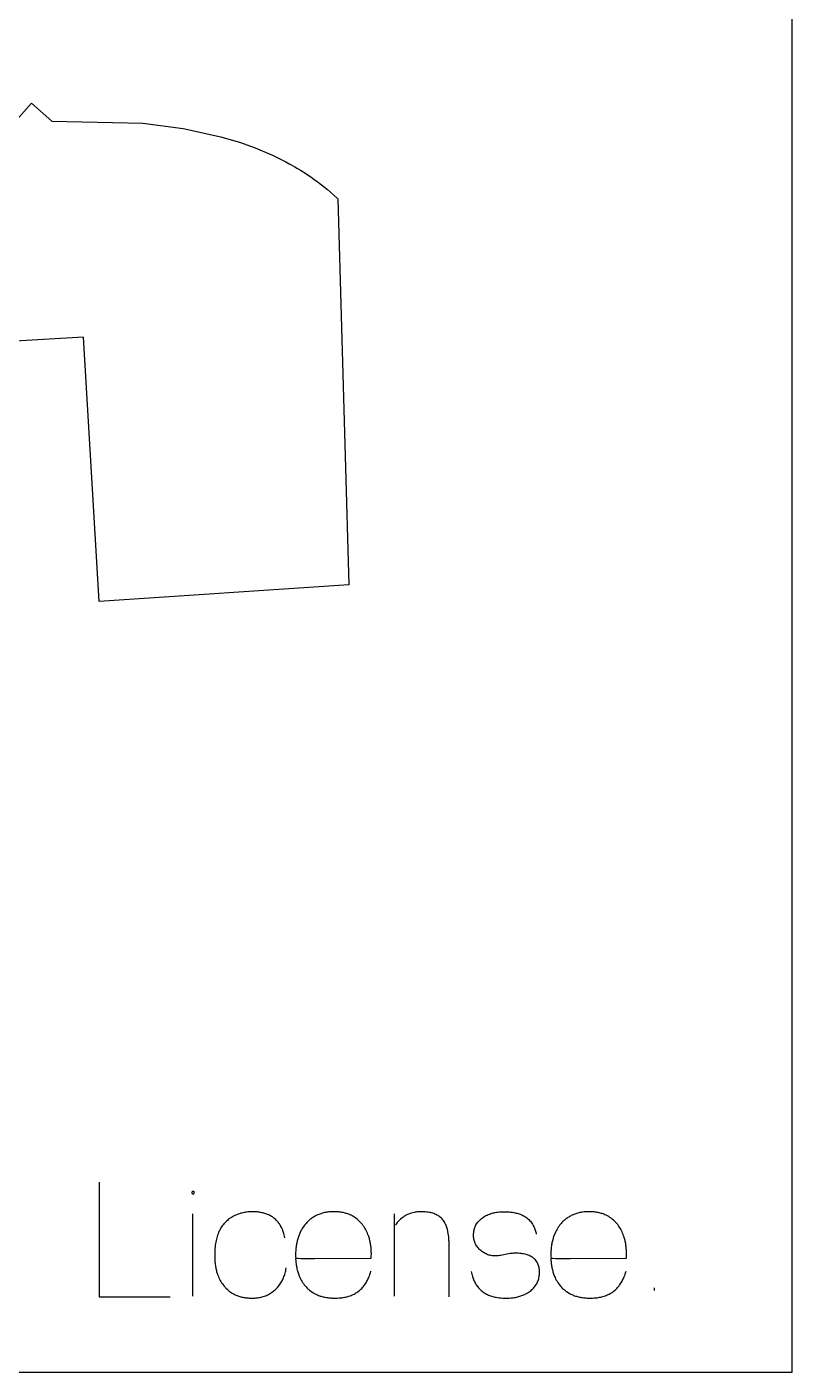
# Model space of a CAD drawing. Extents: x -180 to 180, y -71 to 71.
# Drawn here: x 159.79 to 179.91, y -70.86 to -35.47 of the extents above; entities that cross this region are included whole.
import ezdxf

# ---------------------------------------------------------------- set-up
doc = ezdxf.new("R2010")
doc.units = 0
doc.header["$MEASUREMENT"] = 0
doc.layers.get('0').update_dxf_attribs({"linetype": 'CONTINUOUS'})

msp = doc.modelspace()

# ---------------------------------------------------------------- linework, layer by layer
for p, q in [((179.908, -70.859), (179.908, 70.859)), ((159.446, -38.009), (159.916, -37.481)), ((159.916, -37.481), (160.444, -37.951)), ((160.444, -37.951), (162.841, -38.005)), ((162.841, -38.005), (163.903, -38.145)), ((163.903, -38.145), (164.887, -38.361)), ((164.887, -38.361), (165.346, -38.498)), ((165.346, -38.498), (165.377, -38.508)), ((165.377, -38.508), (165.791, -38.656)), ((165.791, -38.656), (166.203, -38.829)), ((166.203, -38.829), (166.229, -38.841)), ((166.229, -38.841), (166.405, -38.925)), ((166.405, -38.925), (166.596, -39.022)), ((166.596, -39.022), (166.705, -39.081)), ((166.705, -39.081), (166.838, -39.156)), ((166.838, -39.156), (166.903, -39.195)), ((166.903, -39.195), (166.985, -39.244)), ((166.985, -39.244), (167.098, -39.315)), ((167.098, -39.315), (167.161, -39.357)), ((167.161, -39.357), (167.229, -39.402)), ((167.229, -39.402), (167.288, -39.443)), ((167.288, -39.443), (167.346, -39.484)), ((167.346, -39.484), (167.411, -39.531)), ((167.411, -39.531), (167.453, -39.562)), ((167.453, -39.562), (167.536, -39.625)), ((167.536, -39.625), (167.617, -39.689)), ((167.617, -39.689), (167.697, -39.754)), ((167.697, -39.754), (167.775, -39.821)), ((167.775, -39.821), (167.853, -39.888)), ((167.853, -39.888), (167.966, -39.992)), ((167.966, -39.992), (168.258, -50.153)), ((161.281, -43.631), (146.938, -44.468)), ((161.69, -50.591), (161.281, -43.631)), ((168.258, -50.153), (161.69, -50.591)), ((161.692, -65.859), (161.692, -68.877)), ((164.155, -66.104), (164.131, -66.123)), ((164.131, -66.123), (164.131, -66.154)), ((164.131, -66.154), (164.155, -66.172)), ((164.184, -66.111), (164.155, -66.104)), ((164.155, -66.172), (164.184, -66.166)), ((164.198, -66.138), (164.184, -66.111)), ((164.184, -66.166), (164.198, -66.138)), ((164.152, -68.859), (164.152, -66.698)), ((165.061, -66.867), (165.037, -66.888)), ((165.086, -66.846), (165.061, -66.867)), ((165.112, -66.826), (165.086, -66.846)), ((165.139, -66.808), (165.112, -66.826)), ((165.167, -66.79), (165.139, -66.808)), ((165.196, -66.773), (165.167, -66.79)), ((165.226, -66.757), (165.196, -66.773)), ((165.256, -66.742), (165.226, -66.757)), ((165.287, -66.728), (165.256, -66.742)), ((165.317, -66.715), (165.287, -66.728)), ((165.349, -66.703), (165.317, -66.715)), ((165.38, -66.692), (165.349, -66.703)), ((165.412, -66.682), (165.38, -66.692)), ((165.444, -66.674), (165.412, -66.682)), ((165.476, -66.666), (165.444, -66.674)), ((165.509, -66.659), (165.476, -66.666)), ((165.542, -66.653), (165.509, -66.659)), ((165.576, -66.649), (165.542, -66.653)), ((165.609, -66.645), (165.576, -66.649)), ((165.643, -66.642), (165.609, -66.645)), ((165.678, -66.641), (165.643, -66.642)), ((165.712, -66.64), (165.678, -66.641)), ((165.757, -66.641), (165.712, -66.64)), ((165.801, -66.643), (165.757, -66.641)), ((165.844, -66.646), (165.801, -66.643)), ((165.875, -66.65), (165.844, -66.646)), ((165.906, -66.654), (165.875, -66.65)), ((165.936, -66.659), (165.906, -66.654)), ((165.965, -66.665), (165.936, -66.659)), ((165.994, -66.671), (165.965, -66.665)), ((166.022, -66.678), (165.994, -66.671)), ((166.049, -66.686), (166.022, -66.678)), ((166.076, -66.695), (166.049, -66.686)), ((166.102, -66.704), (166.076, -66.695)), ((166.127, -66.714), (166.102, -66.704)), ((166.152, -66.725), (166.127, -66.714)), ((166.176, -66.737), (166.152, -66.725)), ((166.199, -66.75), (166.176, -66.737)), ((166.222, -66.763), (166.199, -66.75)), ((166.244, -66.777), (166.222, -66.763)), ((166.266, -66.792), (166.244, -66.777)), ((166.286, -66.807), (166.266, -66.792)), ((166.306, -66.823), (166.286, -66.807)), ((166.326, -66.84), (166.306, -66.823)), ((166.345, -66.858), (166.326, -66.84)), ((166.363, -66.877), (166.345, -66.858)), ((166.38, -66.896), (166.363, -66.877)), ((167.203, -66.872), (167.184, -66.89)), ((167.222, -66.855), (167.203, -66.872)), ((167.242, -66.838), (167.222, -66.855)), ((167.263, -66.823), (167.242, -66.838)), ((167.283, -66.807), (167.263, -66.823)), ((167.305, -66.793), (167.283, -66.807)), ((167.326, -66.779), (167.305, -66.793)), ((167.348, -66.766), (167.326, -66.779)), ((167.371, -66.753), (167.348, -66.766)), ((167.394, -66.741), (167.371, -66.753)), ((167.417, -66.73), (167.394, -66.741)), ((167.441, -66.72), (167.417, -66.73)), ((167.465, -66.71), (167.441, -66.72)), ((167.49, -66.701), (167.465, -66.71)), ((167.515, -66.692), (167.49, -66.701)), ((167.54, -66.684), (167.515, -66.692)), ((167.566, -66.677), (167.54, -66.684)), ((167.593, -66.67), (167.566, -66.677)), ((167.619, -66.664), (167.593, -66.67)), ((167.647, -66.659), (167.619, -66.664)), ((167.674, -66.654), (167.647, -66.659)), ((167.702, -66.65), (167.674, -66.654)), ((167.731, -66.647), (167.702, -66.65)), ((167.76, -66.644), (167.731, -66.647)), ((167.789, -66.642), (167.76, -66.644)), ((167.819, -66.641), (167.789, -66.642)), ((167.849, -66.64), (167.819, -66.641)), ((167.879, -66.64), (167.849, -66.64)), ((167.909, -66.641), (167.879, -66.64)), ((167.938, -66.642), (167.909, -66.641)), ((167.966, -66.644), (167.938, -66.642)), ((167.995, -66.647), (167.966, -66.644)), ((168.022, -66.65), (167.995, -66.647)), ((168.05, -66.654), (168.022, -66.65)), ((168.077, -66.659), (168.05, -66.654)), ((168.103, -66.664), (168.077, -66.659)), ((168.129, -66.67), (168.103, -66.664)), ((168.155, -66.676), (168.129, -66.67)), ((168.18, -66.683), (168.155, -66.676)), ((168.205, -66.691), (168.18, -66.683)), ((168.23, -66.699), (168.205, -66.691)), ((168.254, -66.708), (168.23, -66.699)), ((168.277, -66.718), (168.254, -66.708)), ((168.312, -66.734), (168.277, -66.718)), ((168.346, -66.751), (168.312, -66.734)), ((168.379, -66.769), (168.346, -66.751)), ((168.41, -66.79), (168.379, -66.769)), ((168.441, -66.811), (168.41, -66.79)), ((168.471, -66.834), (168.441, -66.811)), ((168.5, -66.859), (168.471, -66.834)), ((168.519, -66.876), (168.5, -66.859)), ((168.537, -66.893), (168.519, -66.876)), ((169.455, -68.859), (169.454, -66.698)), ((169.589, -66.86), (169.563, -66.888)), ((169.616, -66.835), (169.589, -66.86)), ((169.644, -66.811), (169.616, -66.835)), ((169.673, -66.788), (169.644, -66.811)), ((169.703, -66.767), (169.673, -66.788)), ((169.734, -66.748), (169.703, -66.767)), ((169.766, -66.731), (169.734, -66.748)), ((169.798, -66.714), (169.766, -66.731)), ((169.832, -66.7), (169.798, -66.714)), ((169.866, -66.687), (169.832, -66.7)), ((169.902, -66.676), (169.866, -66.687)), ((169.938, -66.666), (169.902, -66.676)), ((169.975, -66.658), (169.938, -66.666)), ((170, -66.653), (169.975, -66.658)), ((170.025, -66.649), (170, -66.653)), ((170.051, -66.646), (170.025, -66.649)), ((170.078, -66.644), (170.051, -66.646)), ((170.105, -66.642), (170.078, -66.644)), ((170.132, -66.641), (170.105, -66.642)), ((170.159, -66.64), (170.132, -66.641)), ((170.185, -66.641), (170.159, -66.64)), ((170.224, -66.642), (170.185, -66.641)), ((170.261, -66.644), (170.224, -66.642)), ((170.297, -66.648), (170.261, -66.644)), ((170.332, -66.652), (170.297, -66.648)), ((170.365, -66.658), (170.332, -66.652)), ((170.398, -66.664), (170.365, -66.658)), ((170.43, -66.672), (170.398, -66.664)), ((170.46, -66.681), (170.43, -66.672)), ((170.49, -66.691), (170.46, -66.681)), ((170.518, -66.702), (170.49, -66.691)), ((170.545, -66.714), (170.518, -66.702)), ((170.571, -66.727), (170.545, -66.714)), ((170.6, -66.743), (170.571, -66.727)), ((170.624, -66.759), (170.6, -66.743)), ((170.646, -66.775), (170.624, -66.759)), ((170.668, -66.793), (170.646, -66.775)), ((170.688, -66.812), (170.668, -66.793)), ((170.707, -66.831), (170.688, -66.812)), ((170.725, -66.852), (170.707, -66.831)), ((170.742, -66.874), (170.725, -66.852)), ((170.759, -66.899), (170.742, -66.874)), ((171.66, -66.897), (171.678, -66.878)), ((171.678, -66.878), (171.696, -66.859)), ((171.696, -66.859), (171.715, -66.841)), ((171.715, -66.841), (171.736, -66.823)), ((171.736, -66.823), (171.758, -66.806)), ((171.758, -66.806), (171.781, -66.79)), ((171.781, -66.79), (171.802, -66.776)), ((171.802, -66.776), (171.83, -66.759)), ((171.83, -66.759), (171.859, -66.743)), ((171.859, -66.743), (171.889, -66.728)), ((171.889, -66.728), (171.92, -66.715)), ((171.92, -66.715), (171.951, -66.703)), ((171.951, -66.703), (171.975, -66.694)), ((171.975, -66.694), (171.999, -66.686)), ((171.999, -66.686), (172.024, -66.679)), ((172.024, -66.679), (172.05, -66.672)), ((172.05, -66.672), (172.076, -66.666)), ((172.076, -66.666), (172.102, -66.661)), ((172.102, -66.661), (172.138, -66.654)), ((172.138, -66.654), (172.175, -66.649)), ((172.175, -66.649), (172.212, -66.645)), ((172.212, -66.645), (172.251, -66.643)), ((172.251, -66.643), (172.29, -66.641)), ((172.29, -66.641), (172.33, -66.64)), ((172.33, -66.64), (172.377, -66.641)), ((172.377, -66.641), (172.422, -66.643)), ((172.422, -66.643), (172.466, -66.646)), ((172.466, -66.646), (172.509, -66.65)), ((172.509, -66.65), (172.55, -66.655)), ((172.55, -66.655), (172.591, -66.662)), ((172.591, -66.662), (172.62, -66.668)), ((172.62, -66.668), (172.649, -66.674)), ((172.649, -66.674), (172.676, -66.681)), ((172.676, -66.681), (172.704, -66.689)), ((172.704, -66.689), (172.73, -66.697)), ((172.73, -66.697), (172.756, -66.706)), ((172.756, -66.706), (172.781, -66.716)), ((172.781, -66.716), (172.805, -66.726)), ((172.805, -66.726), (172.829, -66.737)), ((172.829, -66.737), (172.852, -66.749)), ((172.852, -66.749), (172.881, -66.766)), ((172.881, -66.766), (172.909, -66.784)), ((172.909, -66.784), (172.936, -66.803)), ((172.936, -66.803), (172.961, -66.823)), ((172.961, -66.823), (172.985, -66.844)), ((172.985, -66.844), (173.008, -66.867)), ((173.008, -66.867), (173.03, -66.891)), ((173.912, -66.872), (173.893, -66.89)), ((173.932, -66.855), (173.912, -66.872)), ((173.951, -66.838), (173.932, -66.855)), ((173.972, -66.823), (173.951, -66.838)), ((173.993, -66.807), (173.972, -66.823)), ((174.014, -66.793), (173.993, -66.807)), ((174.035, -66.779), (174.014, -66.793)), ((174.057, -66.766), (174.035, -66.779)), ((174.08, -66.753), (174.057, -66.766)), ((174.103, -66.741), (174.08, -66.753)), ((174.126, -66.73), (174.103, -66.741)), ((174.15, -66.72), (174.126, -66.73)), ((174.174, -66.71), (174.15, -66.72)), ((174.199, -66.701), (174.174, -66.71)), ((174.224, -66.692), (174.199, -66.701)), ((174.249, -66.684), (174.224, -66.692)), ((174.275, -66.677), (174.249, -66.684)), ((174.302, -66.67), (174.275, -66.677)), ((174.328, -66.664), (174.302, -66.67)), ((174.356, -66.659), (174.328, -66.664)), ((174.383, -66.654), (174.356, -66.659)), ((174.411, -66.65), (174.383, -66.654)), ((174.44, -66.647), (174.411, -66.65)), ((174.469, -66.644), (174.44, -66.647)), ((174.498, -66.642), (174.469, -66.644)), ((174.528, -66.641), (174.498, -66.642)), ((174.558, -66.64), (174.528, -66.641)), ((174.588, -66.64), (174.558, -66.64)), ((174.618, -66.641), (174.588, -66.64)), ((174.647, -66.642), (174.618, -66.641)), ((174.675, -66.644), (174.647, -66.642)), ((174.704, -66.647), (174.675, -66.644)), ((174.731, -66.65), (174.704, -66.647)), ((174.759, -66.654), (174.731, -66.65)), ((174.786, -66.659), (174.759, -66.654)), ((174.812, -66.664), (174.786, -66.659)), ((174.838, -66.67), (174.812, -66.664)), ((174.864, -66.676), (174.838, -66.67)), ((174.889, -66.683), (174.864, -66.676)), ((174.914, -66.691), (174.889, -66.683)), ((174.939, -66.699), (174.914, -66.691)), ((174.963, -66.708), (174.939, -66.699)), ((174.986, -66.718), (174.963, -66.708)), ((175.021, -66.734), (174.986, -66.718)), ((175.055, -66.751), (175.021, -66.734)), ((175.088, -66.769), (175.055, -66.751)), ((175.119, -66.79), (175.088, -66.769)), ((175.15, -66.811), (175.119, -66.79)), ((175.18, -66.834), (175.15, -66.811)), ((175.209, -66.859), (175.18, -66.834)), ((175.228, -66.876), (175.209, -66.859)), ((175.247, -66.893), (175.228, -66.876)), ((164.818, -67.222), (164.805, -67.256)), ((164.831, -67.188), (164.818, -67.222)), ((164.841, -67.164), (164.831, -67.188)), ((164.852, -67.141), (164.841, -67.164)), ((164.864, -67.118), (164.852, -67.141)), ((164.876, -67.095), (164.864, -67.118)), ((164.893, -67.066), (164.876, -67.095)), ((164.911, -67.038), (164.893, -67.066)), ((164.929, -67.01), (164.911, -67.038)), ((164.949, -66.984), (164.929, -67.01)), ((164.97, -66.959), (164.949, -66.984)), ((164.991, -66.934), (164.97, -66.959)), ((165.014, -66.911), (164.991, -66.934)), ((165.037, -66.888), (165.014, -66.911)), ((166.397, -66.916), (166.38, -66.896)), ((166.413, -66.937), (166.397, -66.916)), ((166.429, -66.958), (166.413, -66.937)), ((166.444, -66.981), (166.429, -66.958)), ((166.458, -67.004), (166.444, -66.981)), ((166.471, -67.027), (166.458, -67.004)), ((166.484, -67.052), (166.471, -67.027)), ((166.496, -67.077), (166.484, -67.052)), ((166.508, -67.103), (166.496, -67.077)), ((166.519, -67.13), (166.508, -67.103)), ((166.529, -67.158), (166.519, -67.13)), ((166.539, -67.186), (166.529, -67.158)), ((166.548, -67.215), (166.539, -67.186)), ((166.556, -67.245), (166.548, -67.215)), ((166.957, -67.227), (166.947, -67.251)), ((166.967, -67.203), (166.957, -67.227)), ((166.978, -67.18), (166.967, -67.203)), ((166.995, -67.146), (166.978, -67.18)), ((167.013, -67.113), (166.995, -67.146)), ((167.032, -67.08), (167.013, -67.113)), ((167.052, -67.049), (167.032, -67.08)), ((167.073, -67.018), (167.052, -67.049)), ((167.096, -66.988), (167.073, -67.018)), ((167.112, -66.968), (167.096, -66.988)), ((167.129, -66.947), (167.112, -66.968)), ((167.147, -66.927), (167.129, -66.947)), ((167.165, -66.908), (167.147, -66.927)), ((167.184, -66.89), (167.165, -66.908)), ((168.555, -66.912), (168.537, -66.893)), ((168.573, -66.931), (168.555, -66.912)), ((168.59, -66.95), (168.573, -66.931)), ((168.614, -66.98), (168.59, -66.95)), ((168.636, -67.009), (168.614, -66.98)), ((168.657, -67.039), (168.636, -67.009)), ((168.676, -67.07), (168.657, -67.039)), ((168.695, -67.101), (168.676, -67.07)), ((168.712, -67.133), (168.695, -67.101)), ((168.728, -67.167), (168.712, -67.133)), ((168.744, -67.2), (168.728, -67.167)), ((168.758, -67.235), (168.744, -67.2)), ((169.497, -66.968), (169.481, -66.99)), ((169.512, -66.947), (169.497, -66.968)), ((169.529, -66.926), (169.512, -66.947)), ((169.545, -66.907), (169.529, -66.926)), ((169.563, -66.888), (169.545, -66.907)), ((170.776, -66.926), (170.759, -66.899)), ((170.791, -66.955), (170.776, -66.926)), ((170.802, -66.978), (170.791, -66.955)), ((170.812, -67.002), (170.802, -66.978)), ((170.822, -67.028), (170.812, -67.002)), ((170.831, -67.054), (170.822, -67.028)), ((170.839, -67.081), (170.831, -67.054)), ((170.847, -67.11), (170.839, -67.081)), ((170.854, -67.139), (170.847, -67.11)), ((170.861, -67.169), (170.854, -67.139)), ((170.868, -67.212), (170.861, -67.169)), ((170.875, -67.256), (170.868, -67.212)), ((171.535, -67.244), (171.536, -67.215)), ((171.536, -67.215), (171.538, -67.188)), ((171.538, -67.188), (171.542, -67.161)), ((171.542, -67.161), (171.547, -67.134)), ((171.547, -67.134), (171.552, -67.109)), ((171.552, -67.109), (171.559, -67.083)), ((171.559, -67.083), (171.567, -67.059)), ((171.567, -67.059), (171.576, -67.035)), ((171.576, -67.035), (171.587, -67.011)), ((171.587, -67.011), (171.598, -66.989)), ((171.598, -66.989), (171.615, -66.959)), ((171.615, -66.959), (171.629, -66.938)), ((171.629, -66.938), (171.644, -66.917)), ((171.644, -66.917), (171.66, -66.897)), ((173.03, -66.891), (173.05, -66.916)), ((173.05, -66.916), (173.069, -66.942)), ((173.069, -66.942), (173.087, -66.969)), ((173.087, -66.969), (173.104, -66.998)), ((173.104, -66.998), (173.119, -67.028)), ((173.119, -67.028), (173.129, -67.051)), ((173.129, -67.051), (173.139, -67.075)), ((173.139, -67.075), (173.148, -67.099)), ((173.148, -67.099), (173.157, -67.124)), ((173.157, -67.124), (173.164, -67.15)), ((173.164, -67.15), (173.171, -67.177)), ((173.171, -67.177), (173.178, -67.204)), ((173.178, -67.204), (173.183, -67.232)), ((173.666, -67.227), (173.657, -67.251)), ((173.676, -67.203), (173.666, -67.227)), ((173.687, -67.18), (173.676, -67.203)), ((173.704, -67.146), (173.687, -67.18)), ((173.722, -67.113), (173.704, -67.146)), ((173.741, -67.08), (173.722, -67.113)), ((173.761, -67.049), (173.741, -67.08)), ((173.783, -67.018), (173.761, -67.049)), ((173.805, -66.988), (173.783, -67.018)), ((173.821, -66.968), (173.805, -66.988)), ((173.838, -66.947), (173.821, -66.968)), ((173.856, -66.927), (173.838, -66.947)), ((173.874, -66.908), (173.856, -66.927)), ((173.893, -66.89), (173.874, -66.908)), ((175.265, -66.912), (175.247, -66.893)), ((175.282, -66.931), (175.265, -66.912)), ((175.299, -66.95), (175.282, -66.931)), ((175.323, -66.98), (175.299, -66.95)), ((175.345, -67.009), (175.323, -66.98)), ((175.366, -67.039), (175.345, -67.009)), ((175.385, -67.07), (175.366, -67.039)), ((175.404, -67.101), (175.385, -67.07)), ((175.421, -67.133), (175.404, -67.101)), ((175.437, -67.167), (175.421, -67.133)), ((175.453, -67.2), (175.437, -67.167)), ((175.467, -67.235), (175.453, -67.2)), ((164.739, -67.562), (164.735, -67.605)), ((164.744, -67.52), (164.739, -67.562)), ((164.75, -67.48), (164.744, -67.52)), ((164.757, -67.44), (164.75, -67.48)), ((164.765, -67.401), (164.757, -67.44)), ((164.774, -67.363), (164.765, -67.401)), ((164.783, -67.326), (164.774, -67.363)), ((164.794, -67.291), (164.783, -67.326)), ((164.805, -67.256), (164.794, -67.291)), ((166.566, -67.286), (166.556, -67.245)), ((166.575, -67.328), (166.566, -67.286)), ((166.869, -67.569), (166.865, -67.598)), ((166.873, -67.54), (166.869, -67.569)), ((166.877, -67.512), (166.873, -67.54)), ((166.882, -67.484), (166.877, -67.512)), ((166.887, -67.457), (166.882, -67.484)), ((166.893, -67.43), (166.887, -67.457)), ((166.899, -67.403), (166.893, -67.43)), ((166.906, -67.377), (166.899, -67.403)), ((166.913, -67.351), (166.906, -67.377)), ((166.921, -67.325), (166.913, -67.351)), ((166.929, -67.3), (166.921, -67.325)), ((166.938, -67.275), (166.929, -67.3)), ((166.947, -67.251), (166.938, -67.275)), ((168.771, -67.271), (168.758, -67.235)), ((168.779, -67.295), (168.771, -67.271)), ((168.787, -67.319), (168.779, -67.295)), ((168.794, -67.344), (168.787, -67.319)), ((168.801, -67.37), (168.794, -67.344)), ((168.807, -67.395), (168.801, -67.37)), ((168.813, -67.421), (168.807, -67.395)), ((168.819, -67.448), (168.813, -67.421)), ((168.824, -67.474), (168.819, -67.448)), ((168.828, -67.501), (168.824, -67.474)), ((168.832, -67.529), (168.828, -67.501)), ((168.835, -67.557), (168.832, -67.529)), ((168.839, -67.585), (168.835, -67.557)), ((168.841, -67.613), (168.839, -67.585)), ((170.88, -67.302), (170.875, -67.256)), ((170.885, -67.35), (170.88, -67.302)), ((170.888, -67.4), (170.885, -67.35)), ((170.889, -67.425), (170.888, -67.4)), ((170.89, -67.451), (170.889, -67.425)), ((170.891, -67.478), (170.89, -67.451)), ((170.891, -67.505), (170.891, -67.478)), ((170.892, -68.877), (170.891, -67.505)), ((171.535, -67.277), (171.535, -67.244)), ((171.536, -67.305), (171.535, -67.277)), ((171.539, -67.333), (171.536, -67.305)), ((171.543, -67.36), (171.539, -67.333)), ((171.549, -67.386), (171.543, -67.36)), ((171.556, -67.412), (171.549, -67.386)), ((171.564, -67.438), (171.556, -67.412)), ((171.574, -67.463), (171.564, -67.438)), ((171.585, -67.487), (171.574, -67.463)), ((171.598, -67.511), (171.585, -67.487)), ((171.612, -67.534), (171.598, -67.511)), ((171.627, -67.557), (171.612, -67.534)), ((171.644, -67.579), (171.627, -67.557)), ((171.662, -67.6), (171.644, -67.579)), ((173.578, -67.569), (173.575, -67.598)), ((173.582, -67.54), (173.578, -67.569)), ((173.586, -67.512), (173.582, -67.54)), ((173.591, -67.484), (173.586, -67.512)), ((173.596, -67.457), (173.591, -67.484)), ((173.602, -67.43), (173.596, -67.457)), ((173.609, -67.403), (173.602, -67.43)), ((173.615, -67.377), (173.609, -67.403)), ((173.623, -67.351), (173.615, -67.377)), ((173.63, -67.325), (173.623, -67.351)), ((173.639, -67.3), (173.63, -67.325)), ((173.647, -67.275), (173.639, -67.3)), ((173.657, -67.251), (173.647, -67.275)), ((175.48, -67.271), (175.467, -67.235)), ((175.488, -67.295), (175.48, -67.271)), ((175.496, -67.319), (175.488, -67.295)), ((175.503, -67.344), (175.496, -67.319)), ((175.51, -67.37), (175.503, -67.344)), ((175.516, -67.395), (175.51, -67.37)), ((175.522, -67.421), (175.516, -67.395)), ((175.528, -67.448), (175.522, -67.421)), ((175.533, -67.474), (175.528, -67.448)), ((175.537, -67.501), (175.533, -67.474)), ((175.541, -67.529), (175.537, -67.501)), ((175.545, -67.557), (175.541, -67.529)), ((175.548, -67.585), (175.545, -67.557)), ((175.55, -67.613), (175.548, -67.585)), ((164.73, -67.693), (164.728, -67.739)), ((164.728, -67.739), (164.728, -67.785)), ((164.728, -67.785), (164.728, -67.816)), ((164.728, -67.816), (164.729, -67.847)), ((164.729, -67.847), (164.73, -67.877)), ((164.732, -67.648), (164.73, -67.693)), ((164.73, -67.877), (164.732, -67.907)), ((164.735, -67.605), (164.732, -67.648)), ((164.732, -67.907), (164.734, -67.937)), ((164.734, -67.937), (164.736, -67.966)), ((166.856, -67.733), (166.855, -67.764)), ((166.855, -67.764), (166.855, -67.795)), ((166.855, -67.795), (166.855, -67.827)), ((166.855, -67.827), (166.861, -67.859)), ((166.857, -67.702), (166.856, -67.733)), ((166.859, -67.672), (166.857, -67.702)), ((166.861, -67.859), (166.857, -67.889)), ((166.857, -67.889), (166.859, -67.919)), ((166.861, -67.642), (166.859, -67.672)), ((166.859, -67.919), (166.862, -67.949)), ((166.865, -67.598), (166.861, -67.642)), ((166.861, -67.859), (166.887, -67.864)), ((166.887, -67.864), (166.913, -67.866)), ((166.913, -67.866), (166.989, -67.868)), ((166.989, -67.868), (167.06, -67.87)), ((167.06, -67.87), (167.362, -67.872)), ((167.362, -67.872), (168.845, -67.859)), ((168.843, -67.642), (168.841, -67.613)), ((168.845, -67.671), (168.843, -67.642)), ((168.846, -67.701), (168.845, -67.671)), ((168.845, -67.859), (168.846, -67.802)), ((168.847, -67.731), (168.846, -67.701)), ((168.846, -67.802), (168.847, -67.761)), ((168.847, -67.761), (168.847, -67.731)), ((171.681, -67.621), (171.662, -67.6)), ((171.702, -67.641), (171.681, -67.621)), ((171.724, -67.661), (171.702, -67.641)), ((171.746, -67.679), (171.724, -67.661)), ((171.768, -67.695), (171.746, -67.679)), ((171.791, -67.711), (171.768, -67.695)), ((171.815, -67.725), (171.791, -67.711)), ((171.838, -67.738), (171.815, -67.725)), ((171.863, -67.75), (171.838, -67.738)), ((171.888, -67.761), (171.863, -67.75)), ((171.913, -67.771), (171.888, -67.761)), ((171.939, -67.779), (171.913, -67.771)), ((171.965, -67.786), (171.939, -67.779)), ((171.992, -67.792), (171.965, -67.786)), ((172.019, -67.797), (171.992, -67.792)), ((172.047, -67.8), (172.019, -67.797)), ((172.075, -67.803), (172.047, -67.8)), ((172.104, -67.804), (172.075, -67.803)), ((172.135, -67.804), (172.104, -67.804)), ((172.166, -67.802), (172.135, -67.804)), ((172.193, -67.799), (172.166, -67.802)), ((172.223, -67.795), (172.193, -67.799)), ((172.255, -67.79), (172.223, -67.795)), ((172.289, -67.784), (172.255, -67.79)), ((172.326, -67.776), (172.289, -67.784)), ((172.405, -67.759), (172.326, -67.776)), ((172.459, -67.748), (172.405, -67.759)), ((172.492, -67.743), (172.459, -67.748)), ((172.523, -67.738), (172.492, -67.743)), ((172.551, -67.735), (172.523, -67.738)), ((172.577, -67.733), (172.551, -67.735)), ((172.605, -67.731), (172.577, -67.733)), ((172.631, -67.731), (172.605, -67.731)), ((172.671, -67.732), (172.631, -67.731)), ((172.709, -67.734), (172.671, -67.732)), ((172.747, -67.737), (172.709, -67.734)), ((172.782, -67.741), (172.747, -67.737)), ((172.817, -67.746), (172.782, -67.741)), ((172.85, -67.752), (172.817, -67.746)), ((172.883, -67.758), (172.85, -67.752)), ((172.913, -67.766), (172.883, -67.758)), ((172.943, -67.775), (172.913, -67.766)), ((172.971, -67.785), (172.943, -67.775)), ((172.998, -67.795), (172.971, -67.785)), ((173.024, -67.807), (172.998, -67.795)), ((173.048, -67.819), (173.024, -67.807)), ((173.071, -67.833), (173.048, -67.819)), ((173.093, -67.847), (173.071, -67.833)), ((173.114, -67.863), (173.093, -67.847)), ((173.137, -67.884), (173.114, -67.863)), ((173.159, -67.906), (173.137, -67.884)), ((173.179, -67.929), (173.159, -67.906)), ((173.197, -67.955), (173.179, -67.929)), ((173.565, -67.764), (173.564, -67.795)), ((173.564, -67.795), (173.565, -67.827)), ((173.566, -67.702), (173.565, -67.733)), ((173.565, -67.733), (173.565, -67.764)), ((173.565, -67.827), (173.571, -67.859)), ((173.568, -67.672), (173.566, -67.702)), ((173.571, -67.859), (173.567, -67.889)), ((173.567, -67.889), (173.568, -67.919)), ((173.57, -67.642), (173.568, -67.672)), ((173.568, -67.919), (173.571, -67.949)), ((173.575, -67.598), (173.57, -67.642)), ((173.571, -67.859), (173.596, -67.864)), ((173.596, -67.864), (173.622, -67.866)), ((173.622, -67.866), (173.698, -67.868)), ((173.698, -67.868), (173.769, -67.87)), ((173.769, -67.87), (174.072, -67.872)), ((174.072, -67.872), (175.554, -67.859)), ((175.552, -67.642), (175.55, -67.613)), ((175.554, -67.671), (175.552, -67.642)), ((175.555, -67.701), (175.554, -67.671)), ((175.554, -67.859), (175.556, -67.802)), ((175.556, -67.731), (175.555, -67.701)), ((175.556, -67.761), (175.556, -67.731)), ((175.556, -67.802), (175.556, -67.761)), ((164.736, -67.966), (164.739, -67.995)), ((164.739, -67.995), (164.743, -68.023)), ((164.743, -68.023), (164.747, -68.051)), ((164.747, -68.051), (164.751, -68.079)), ((164.751, -68.079), (164.756, -68.106)), ((164.756, -68.106), (164.761, -68.133)), ((164.761, -68.133), (164.767, -68.159)), ((164.767, -68.159), (164.774, -68.185)), ((164.774, -68.185), (164.78, -68.211)), ((164.78, -68.211), (164.787, -68.236)), ((164.787, -68.236), (164.795, -68.261)), ((164.795, -68.261), (164.803, -68.285)), ((164.803, -68.285), (164.812, -68.309)), ((166.56, -68.319), (166.57, -68.288)), ((166.57, -68.288), (166.579, -68.257)), ((166.579, -68.257), (166.587, -68.225)), ((166.587, -68.225), (166.595, -68.193)), ((166.595, -68.193), (166.602, -68.16)), ((166.602, -68.16), (166.609, -68.115)), ((166.862, -67.949), (166.864, -67.978)), ((166.864, -67.978), (166.868, -68.007)), ((166.868, -68.007), (166.871, -68.036)), ((166.871, -68.036), (166.876, -68.064)), ((166.876, -68.064), (166.88, -68.092)), ((166.88, -68.092), (166.886, -68.119)), ((166.886, -68.119), (166.892, -68.146)), ((166.892, -68.146), (166.898, -68.173)), ((166.898, -68.173), (166.905, -68.199)), ((166.905, -68.199), (166.912, -68.225)), ((166.912, -68.225), (166.92, -68.25)), ((166.92, -68.25), (166.928, -68.275)), ((166.928, -68.275), (166.937, -68.3)), ((168.794, -68.33), (168.809, -68.289)), ((168.809, -68.289), (168.822, -68.246)), ((168.822, -68.246), (168.835, -68.203)), ((171.473, -68.215), (171.48, -68.247)), ((171.48, -68.247), (171.487, -68.279)), ((171.487, -68.279), (171.494, -68.31)), ((173.213, -67.981), (173.197, -67.955)), ((173.227, -68.01), (173.213, -67.981)), ((173.236, -68.033), (173.227, -68.01)), ((173.245, -68.058), (173.236, -68.033)), ((173.252, -68.084), (173.245, -68.058)), ((173.257, -68.11), (173.252, -68.084)), ((173.262, -68.138), (173.257, -68.11)), ((173.265, -68.166), (173.262, -68.138)), ((173.262, -68.318), (173.265, -68.288)), ((173.267, -68.196), (173.265, -68.166)), ((173.265, -68.288), (173.267, -68.257)), ((173.268, -68.226), (173.267, -68.196)), ((173.267, -68.257), (173.268, -68.226)), ((173.571, -67.949), (173.573, -67.978)), ((173.573, -67.978), (173.577, -68.007)), ((173.577, -68.007), (173.58, -68.036)), ((173.58, -68.036), (173.585, -68.064)), ((173.585, -68.064), (173.59, -68.092)), ((173.59, -68.092), (173.595, -68.119)), ((173.595, -68.119), (173.601, -68.146)), ((173.601, -68.146), (173.607, -68.173)), ((173.607, -68.173), (173.614, -68.199)), ((173.614, -68.199), (173.621, -68.225)), ((173.621, -68.225), (173.629, -68.25)), ((173.629, -68.25), (173.637, -68.275)), ((173.637, -68.275), (173.646, -68.3)), ((175.503, -68.33), (175.518, -68.289)), ((175.518, -68.289), (175.531, -68.246)), ((175.531, -68.246), (175.544, -68.203)), ((164.812, -68.309), (164.826, -68.345)), ((164.826, -68.345), (164.84, -68.379)), ((164.84, -68.379), (164.856, -68.412)), ((164.856, -68.412), (164.873, -68.445)), ((164.873, -68.445), (164.891, -68.477)), ((164.891, -68.477), (164.91, -68.508)), ((164.91, -68.508), (164.93, -68.538)), ((164.93, -68.538), (164.951, -68.567)), ((164.951, -68.567), (164.974, -68.596)), ((164.974, -68.596), (164.991, -68.616)), ((164.991, -68.616), (165.008, -68.635)), ((165.008, -68.635), (165.025, -68.653)), ((166.359, -68.653), (166.379, -68.631)), ((166.379, -68.631), (166.399, -68.609)), ((166.399, -68.609), (166.417, -68.586)), ((166.417, -68.586), (166.435, -68.562)), ((166.435, -68.562), (166.452, -68.538)), ((166.452, -68.538), (166.468, -68.513)), ((166.468, -68.513), (166.484, -68.487)), ((166.484, -68.487), (166.499, -68.461)), ((166.499, -68.461), (166.512, -68.434)), ((166.512, -68.434), (166.525, -68.406)), ((166.525, -68.406), (166.538, -68.377)), ((166.538, -68.377), (166.549, -68.348)), ((166.549, -68.348), (166.56, -68.319)), ((166.937, -68.3), (166.946, -68.324)), ((166.946, -68.324), (166.956, -68.347)), ((166.956, -68.347), (166.966, -68.371)), ((166.966, -68.371), (166.983, -68.405)), ((166.983, -68.405), (167, -68.438)), ((167, -68.438), (167.019, -68.47)), ((167.019, -68.47), (167.039, -68.502)), ((167.039, -68.502), (167.06, -68.532)), ((167.06, -68.532), (167.082, -68.562)), ((167.082, -68.562), (167.105, -68.59)), ((167.105, -68.59), (167.131, -68.619)), ((167.131, -68.619), (167.149, -68.638)), ((167.149, -68.638), (167.167, -68.656)), ((168.593, -68.656), (168.612, -68.636)), ((168.612, -68.636), (168.631, -68.614)), ((168.631, -68.614), (168.649, -68.592)), ((168.649, -68.592), (168.666, -68.57)), ((168.666, -68.57), (168.683, -68.546)), ((168.683, -68.546), (168.699, -68.522)), ((168.699, -68.522), (168.715, -68.497)), ((168.715, -68.497), (168.73, -68.471)), ((168.73, -68.471), (168.744, -68.444)), ((168.744, -68.444), (168.757, -68.417)), ((168.757, -68.417), (168.77, -68.388)), ((168.77, -68.388), (168.783, -68.359)), ((168.783, -68.359), (168.794, -68.33)), ((171.494, -68.31), (171.503, -68.34)), ((171.503, -68.34), (171.512, -68.369)), ((171.512, -68.369), (171.522, -68.397)), ((171.522, -68.397), (171.532, -68.425)), ((171.532, -68.425), (171.544, -68.452)), ((171.544, -68.452), (171.556, -68.478)), ((171.556, -68.478), (171.569, -68.504)), ((171.569, -68.504), (171.582, -68.528)), ((171.582, -68.528), (171.597, -68.552)), ((171.597, -68.552), (171.612, -68.576)), ((171.612, -68.576), (171.628, -68.598)), ((171.628, -68.598), (171.644, -68.62)), ((171.644, -68.62), (171.661, -68.64)), ((171.661, -68.64), (171.68, -68.66)), ((173.111, -68.648), (173.13, -68.627)), ((173.13, -68.627), (173.148, -68.605)), ((173.148, -68.605), (173.164, -68.582)), ((173.164, -68.582), (173.18, -68.558)), ((173.18, -68.558), (173.194, -68.534)), ((173.194, -68.534), (173.206, -68.51)), ((173.206, -68.51), (173.218, -68.484)), ((173.218, -68.484), (173.229, -68.458)), ((173.229, -68.458), (173.238, -68.431)), ((173.238, -68.431), (173.246, -68.404)), ((173.246, -68.404), (173.252, -68.376)), ((173.252, -68.376), (173.258, -68.347)), ((173.258, -68.347), (173.262, -68.318)), ((173.646, -68.3), (173.655, -68.324)), ((173.655, -68.324), (173.665, -68.347)), ((173.665, -68.347), (173.676, -68.371)), ((173.676, -68.371), (173.692, -68.405)), ((173.692, -68.405), (173.71, -68.438)), ((173.71, -68.438), (173.728, -68.47)), ((173.728, -68.47), (173.748, -68.502)), ((173.748, -68.502), (173.769, -68.532)), ((173.769, -68.532), (173.791, -68.562)), ((173.791, -68.562), (173.815, -68.59)), ((173.815, -68.59), (173.84, -68.619)), ((173.84, -68.619), (173.858, -68.638)), ((173.858, -68.638), (173.876, -68.656)), ((175.302, -68.656), (175.322, -68.636)), ((175.322, -68.636), (175.34, -68.614)), ((175.34, -68.614), (175.358, -68.592)), ((175.358, -68.592), (175.375, -68.57)), ((175.375, -68.57), (175.392, -68.546)), ((175.392, -68.546), (175.408, -68.522)), ((175.408, -68.522), (175.424, -68.497)), ((175.424, -68.497), (175.439, -68.471)), ((175.439, -68.471), (175.453, -68.444)), ((175.453, -68.444), (175.466, -68.417)), ((175.466, -68.417), (175.479, -68.388)), ((175.479, -68.388), (175.492, -68.359)), ((175.492, -68.359), (175.503, -68.33)), ((176.292, -68.713), (176.294, -68.64)), ((161.692, -68.877), (163.555, -68.877)), ((165.025, -68.653), (165.052, -68.68)), ((165.052, -68.68), (165.08, -68.705)), ((165.08, -68.705), (165.109, -68.729)), ((165.109, -68.729), (165.139, -68.751)), ((165.139, -68.751), (165.17, -68.772)), ((165.17, -68.772), (165.203, -68.791)), ((165.203, -68.791), (165.236, -68.809)), ((165.236, -68.809), (165.27, -68.826)), ((165.27, -68.826), (165.293, -68.836)), ((165.293, -68.836), (165.317, -68.846)), ((165.317, -68.846), (165.341, -68.855)), ((165.341, -68.855), (165.365, -68.863)), ((165.365, -68.863), (165.39, -68.871)), ((165.39, -68.871), (165.416, -68.878)), ((165.416, -68.878), (165.442, -68.884)), ((165.442, -68.884), (165.468, -68.89)), ((165.468, -68.89), (165.495, -68.895)), ((165.495, -68.895), (165.522, -68.9)), ((165.522, -68.9), (165.55, -68.903)), ((165.55, -68.903), (165.578, -68.907)), ((165.578, -68.907), (165.607, -68.909)), ((165.607, -68.909), (165.636, -68.911)), ((165.636, -68.911), (165.665, -68.912)), ((165.665, -68.912), (165.695, -68.913)), ((165.695, -68.913), (165.722, -68.913)), ((165.722, -68.913), (165.756, -68.912)), ((165.756, -68.912), (165.789, -68.911)), ((165.789, -68.911), (165.822, -68.908)), ((165.822, -68.908), (165.854, -68.904)), ((165.854, -68.904), (165.886, -68.899)), ((165.886, -68.899), (165.917, -68.894)), ((165.917, -68.894), (165.947, -68.887)), ((165.947, -68.887), (165.977, -68.88)), ((165.977, -68.88), (166.007, -68.871)), ((166.007, -68.871), (166.035, -68.862)), ((166.035, -68.862), (166.064, -68.851)), ((166.064, -68.851), (166.092, -68.84)), ((166.092, -68.84), (166.119, -68.828)), ((166.119, -68.828), (166.145, -68.814)), ((166.145, -68.814), (166.172, -68.8)), ((166.172, -68.8), (166.197, -68.785)), ((166.197, -68.785), (166.222, -68.769)), ((166.222, -68.769), (166.247, -68.751)), ((166.247, -68.751), (166.27, -68.733)), ((166.27, -68.733), (166.294, -68.714)), ((166.294, -68.714), (166.317, -68.694)), ((166.317, -68.694), (166.338, -68.674)), ((166.338, -68.674), (166.359, -68.653)), ((167.167, -68.656), (167.186, -68.673)), ((167.186, -68.673), (167.205, -68.69)), ((167.205, -68.69), (167.224, -68.706)), ((167.224, -68.706), (167.254, -68.729)), ((167.254, -68.729), (167.286, -68.751)), ((167.286, -68.751), (167.318, -68.772)), ((167.318, -68.772), (167.34, -68.785)), ((167.34, -68.785), (167.362, -68.797)), ((167.362, -68.797), (167.385, -68.808)), ((167.385, -68.808), (167.408, -68.819)), ((167.408, -68.819), (167.432, -68.83)), ((167.432, -68.83), (167.456, -68.84)), ((167.456, -68.84), (167.48, -68.849)), ((167.48, -68.849), (167.505, -68.857)), ((167.505, -68.857), (167.531, -68.865)), ((167.531, -68.865), (167.556, -68.873)), ((167.556, -68.873), (167.583, -68.879)), ((167.583, -68.879), (167.609, -68.886)), ((167.609, -68.886), (167.637, -68.891)), ((167.637, -68.891), (167.664, -68.896)), ((167.664, -68.896), (167.692, -68.9)), ((167.692, -68.9), (167.721, -68.904)), ((167.721, -68.904), (167.749, -68.907)), ((167.749, -68.907), (167.779, -68.909)), ((167.779, -68.909), (167.809, -68.911)), ((167.809, -68.911), (167.839, -68.912)), ((167.839, -68.912), (167.869, -68.913)), ((167.869, -68.913), (167.908, -68.913)), ((167.908, -68.913), (167.955, -68.912)), ((167.955, -68.912), (168, -68.909)), ((168, -68.909), (168.044, -68.905)), ((168.044, -68.905), (168.077, -68.901)), ((168.077, -68.901), (168.109, -68.896)), ((168.109, -68.896), (168.14, -68.89)), ((168.14, -68.89), (168.17, -68.884)), ((168.17, -68.884), (168.2, -68.877)), ((168.2, -68.877), (168.229, -68.869)), ((168.229, -68.869), (168.258, -68.86)), ((168.258, -68.86), (168.286, -68.851)), ((168.286, -68.851), (168.314, -68.84)), ((168.314, -68.84), (168.34, -68.829)), ((168.34, -68.829), (168.366, -68.817)), ((168.366, -68.817), (168.392, -68.805)), ((168.392, -68.805), (168.417, -68.791)), ((168.417, -68.791), (168.441, -68.777)), ((168.441, -68.777), (168.465, -68.762)), ((168.465, -68.762), (168.488, -68.746)), ((168.488, -68.746), (168.51, -68.73)), ((168.51, -68.73), (168.532, -68.713)), ((168.532, -68.713), (168.553, -68.695)), ((168.553, -68.695), (168.573, -68.676)), ((168.573, -68.676), (168.593, -68.656)), ((171.68, -68.66), (171.698, -68.68)), ((171.698, -68.68), (171.718, -68.698)), ((171.718, -68.698), (171.738, -68.716)), ((171.738, -68.716), (171.759, -68.733)), ((171.759, -68.733), (171.781, -68.749)), ((171.781, -68.749), (171.803, -68.765)), ((171.803, -68.765), (171.827, -68.779)), ((171.827, -68.779), (171.851, -68.793)), ((171.851, -68.793), (171.875, -68.807)), ((171.875, -68.807), (171.901, -68.819)), ((171.901, -68.819), (171.927, -68.831)), ((171.927, -68.831), (171.954, -68.841)), ((171.954, -68.841), (171.982, -68.852)), ((171.982, -68.852), (172.01, -68.861)), ((172.01, -68.861), (172.039, -68.869)), ((172.039, -68.869), (172.069, -68.877)), ((172.069, -68.877), (172.1, -68.884)), ((172.1, -68.884), (172.131, -68.891)), ((172.131, -68.891), (172.164, -68.896)), ((172.164, -68.896), (172.208, -68.902)), ((172.208, -68.902), (172.253, -68.907)), ((172.253, -68.907), (172.3, -68.91)), ((172.3, -68.91), (172.348, -68.912)), ((172.348, -68.912), (172.397, -68.913)), ((172.397, -68.913), (172.44, -68.912)), ((172.44, -68.912), (172.483, -68.911)), ((172.483, -68.911), (172.524, -68.907)), ((172.524, -68.907), (172.565, -68.903)), ((172.565, -68.903), (172.605, -68.897)), ((172.605, -68.897), (172.635, -68.892)), ((172.635, -68.892), (172.664, -68.886)), ((172.664, -68.886), (172.692, -68.88)), ((172.692, -68.88), (172.72, -68.873)), ((172.72, -68.873), (172.748, -68.865)), ((172.748, -68.865), (172.775, -68.856)), ((172.775, -68.856), (172.801, -68.847)), ((172.801, -68.847), (172.827, -68.837)), ((172.827, -68.837), (172.853, -68.826)), ((172.853, -68.826), (172.878, -68.814)), ((172.878, -68.814), (172.903, -68.802)), ((172.903, -68.802), (172.927, -68.789)), ((172.927, -68.789), (172.951, -68.776)), ((172.951, -68.776), (172.974, -68.761)), ((172.974, -68.761), (172.998, -68.746)), ((172.998, -68.746), (173.023, -68.727)), ((173.023, -68.727), (173.047, -68.709)), ((173.047, -68.709), (173.069, -68.689)), ((173.069, -68.689), (173.091, -68.669)), ((173.091, -68.669), (173.111, -68.648)), ((173.876, -68.656), (173.895, -68.673)), ((173.895, -68.673), (173.914, -68.69)), ((173.914, -68.69), (173.933, -68.706)), ((173.933, -68.706), (173.964, -68.729)), ((173.964, -68.729), (173.995, -68.751)), ((173.995, -68.751), (174.027, -68.772)), ((174.027, -68.772), (174.049, -68.785)), ((174.049, -68.785), (174.071, -68.797)), ((174.071, -68.797), (174.094, -68.808)), ((174.094, -68.808), (174.117, -68.819)), ((174.117, -68.819), (174.141, -68.83)), ((174.141, -68.83), (174.165, -68.84)), ((174.165, -68.84), (174.189, -68.849)), ((174.189, -68.849), (174.214, -68.857)), ((174.214, -68.857), (174.24, -68.865)), ((174.24, -68.865), (174.266, -68.873)), ((174.266, -68.873), (174.292, -68.879)), ((174.292, -68.879), (174.319, -68.886)), ((174.319, -68.886), (174.346, -68.891)), ((174.346, -68.891), (174.373, -68.896)), ((174.373, -68.896), (174.401, -68.9)), ((174.401, -68.9), (174.43, -68.904)), ((174.43, -68.904), (174.459, -68.907)), ((174.459, -68.907), (174.488, -68.909)), ((174.488, -68.909), (174.518, -68.911)), ((174.518, -68.911), (174.548, -68.912)), ((174.548, -68.912), (174.578, -68.913)), ((174.578, -68.913), (174.617, -68.913)), ((174.617, -68.913), (174.664, -68.912)), ((174.664, -68.912), (174.709, -68.909)), ((174.709, -68.909), (174.753, -68.905)), ((174.753, -68.905), (174.786, -68.901)), ((174.786, -68.901), (174.818, -68.896)), ((174.818, -68.896), (174.849, -68.89)), ((174.849, -68.89), (174.879, -68.884)), ((174.879, -68.884), (174.909, -68.877)), ((174.909, -68.877), (174.939, -68.869)), ((174.939, -68.869), (174.967, -68.86)), ((174.967, -68.86), (174.995, -68.851)), ((174.995, -68.851), (175.023, -68.84)), ((175.023, -68.84), (175.049, -68.829)), ((175.049, -68.829), (175.076, -68.817)), ((175.076, -68.817), (175.101, -68.805)), ((175.101, -68.805), (175.126, -68.791)), ((175.126, -68.791), (175.15, -68.777)), ((175.15, -68.777), (175.174, -68.762)), ((175.174, -68.762), (175.197, -68.746)), ((175.197, -68.746), (175.219, -68.73)), ((175.219, -68.73), (175.241, -68.713)), ((175.241, -68.713), (175.262, -68.695)), ((175.262, -68.695), (175.282, -68.676)), ((175.282, -68.676), (175.302, -68.656)), ((-179.908, -70.859), (179.908, -70.859))]:
    msp.add_line(p, q)

doc.saveas('drawing.dxf')
